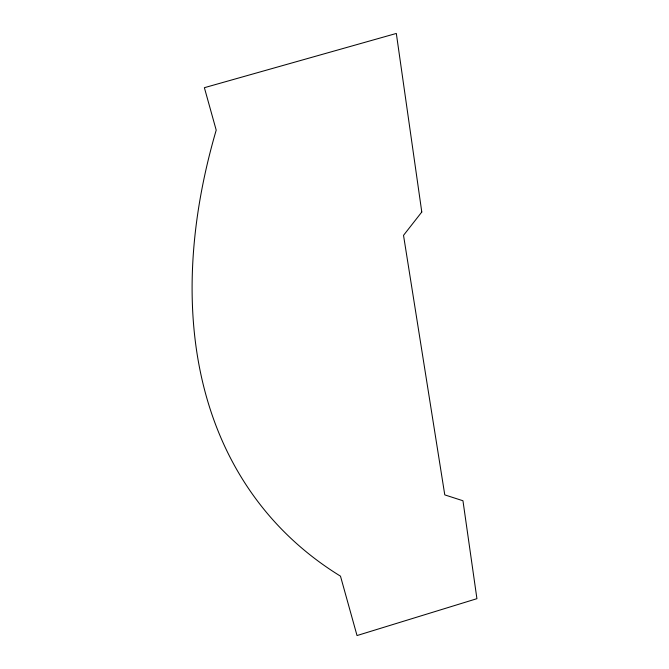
<?xml version="1.0" encoding="UTF-8"?>
<svg xmlns="http://www.w3.org/2000/svg" width="669" height="669" viewBox="0 0 669 669"><rect width="100%" height="100%" fill="white"/><g stroke="black" fill="none" stroke-linecap="round" stroke-linejoin="round"><path stroke-width="1" d="M421.788 212.023L403.524 235.346L444.776 494.884L462.956 500.755L476.922 598.68L357.029 635.55L340.479 576.151A758.914 472.23 -40.8 0 1 216.204 130.137L204.38 87.689L396.324 33.45L421.788 212.023"/></g></svg>
